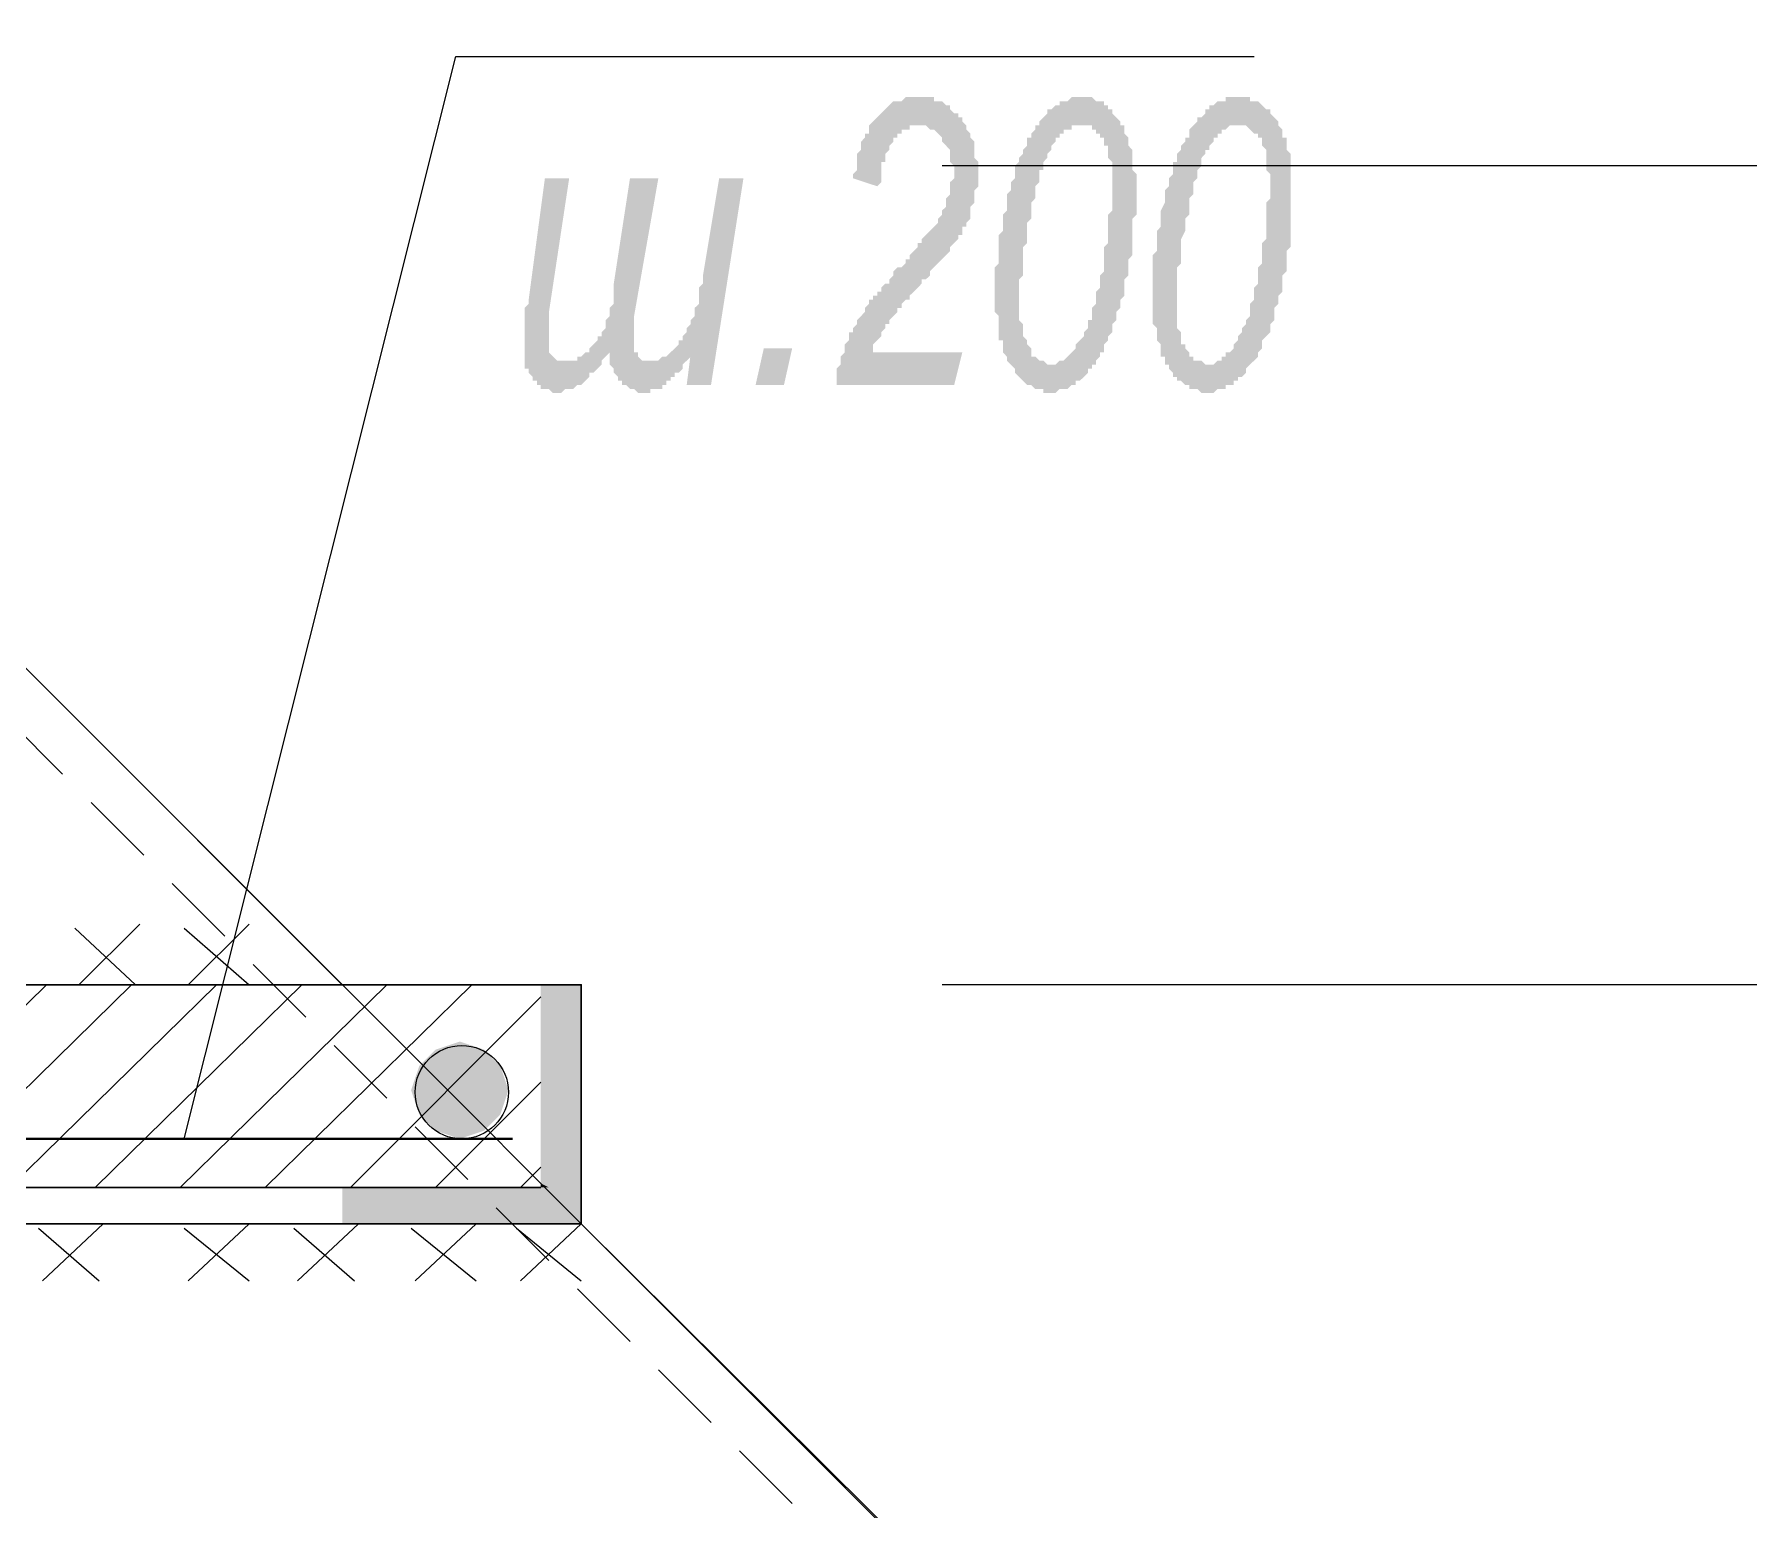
# Model space of a CAD drawing. Header units: millimetres. Extents: x 1372 to 666090, y 1285 to 31551.
# Drawn here: x 610493 to 612257, y 7291 to 8810 of the extents above; entities that cross this region are included whole.
import ezdxf

# ---------------------------------------------------------------- set-up
doc = ezdxf.new("R2010")
doc.units = ezdxf.units.MM
for name, color, linetype in [('PDF _0', 7, 'Continuous'), ('PDF _Аннотация - Текст_Ном._пера__1', 7, 'Continuous'), ('PDF _Конструктив - Стены Несущие_Ном._пера__21', 7, 'Continuous'), ('PDF _план', 7, 'Continuous'), ('PDF _размеры', 7, 'Continuous')]:
    doc.layers.add(name, color=color, linetype=linetype)

msp = doc.modelspace()

# ---------------------------------------------------------------- hatches: boundary and pattern name
at = {"layer": 'PDF _Аннотация - Текст_Ном._пера__1', "transparency": 33554559}
for points in [[(611318.6, 8448.8), (611318.6, 8453), (611318.6, 8457.1), (611318.6, 8461.3), (611318.6, 8465.5), (611322.8, 8469.7), (611322.8, 8473.8), (611322.8, 8478), (611322.8, 8478), (611327, 8482.2), (611327, 8486.3), (611327, 8490.5), (611327, 8490.5), (611331.2, 8494.7), (611331.2, 8498.9), (611331.2, 8503), (611335.3, 8503), (611335.3, 8507.2), (611339.5, 8511.4), (611339.5, 8515.5), (611343.7, 8519.7), (611343.7, 8519.7), (611347.8, 8523.9), (611347.8, 8523.9), (611347.8, 8528.1), (611347.8, 8528.1), (611352, 8532.2), (611352, 8532.2), (611352, 8536.4), (611356.2, 8536.4), (611356.2, 8540.6), (611360.4, 8540.6), (611360.4, 8544.7), (611364.5, 8544.7), (611364.5, 8548.9), (611368.7, 8553.1), (611372.9, 8553.1), (611372.9, 8557.3), (611377, 8561.4), (611377, 8565.6), (611381.2, 8569.8), (611385.4, 8569.8), (611389.6, 8573.9), (611389.6, 8578.1), (611393.7, 8578.1), (611393.7, 8582.3), (611397.9, 8586.5), (611402.1, 8590.6), (611402.1, 8594.8), (611406.2, 8594.8), (611406.2, 8599), (611410.4, 8603.1), (611410.4, 8603.1), (611414.6, 8607.3), (611414.6, 8607.3), (611418.8, 8611.5), (611418.8, 8611.5), (611418.8, 8611.5), (611422.9, 8615.7), (611422.9, 8619.8), (611427.1, 8624), (611427.1, 8628.2), (611427.1, 8628.2), (611431.3, 8632.3), (611431.3, 8636.5), (611431.3, 8640.7), (611435.4, 8644.9), (611435.4, 8644.9), (611435.4, 8649), (611435.4, 8653.2), (611435.4, 8657.4), (611439.6, 8661.5), (611439.6, 8665.7), (611439.6, 8665.7), (611439.6, 8669.9), (611439.6, 8674.1), (611435.4, 8678.2), (611435.4, 8682.4), (611435.4, 8686.6), (611435.4, 8690.7), (611431.3, 8694.9), (611431.3, 8694.9), (611427.1, 8699.1), (611427.1, 8703.3), (611427.1, 8703.3), (611422.9, 8707.4), (611422.9, 8707.4), (611418.8, 8711.6), (611414.6, 8711.6), (611414.6, 8711.6), (611410.4, 8715.8), (611406.2, 8715.8), (611406.2, 8715.8), (611402.1, 8715.8), (611402.1, 8715.8), (611397.9, 8715.8), (611393.7, 8715.8), (611393.7, 8711.6), (611389.6, 8711.6), (611385.4, 8711.6), (611385.4, 8707.4), (611381.2, 8707.4), (611381.2, 8703.3), (611377, 8703.3), (611377, 8699.1), (611372.9, 8694.9), (611372.9, 8694.9), (611372.9, 8690.7), (611368.7, 8686.6), (611368.7, 8682.4), (611368.7, 8678.2), (611364.5, 8678.2), (611364.5, 8674.1), (611364.5, 8669.9), (611364.5, 8661.5), (611364.5, 8657.4), (611360.4, 8653.2), (611335.3, 8661.5), (611335.3, 8665.7), (611339.5, 8669.9), (611339.5, 8674.1), (611339.5, 8678.2), (611339.5, 8682.4), (611339.5, 8686.6), (611343.7, 8690.7), (611343.7, 8690.7), (611343.7, 8694.9), (611343.7, 8699.1), (611347.8, 8703.3), (611347.8, 8707.4), (611352, 8707.4), (611352, 8711.6), (611352, 8715.8), (611356.2, 8719.9), (611356.2, 8719.9), (611360.4, 8724.1), (611360.4, 8724.1), (611364.5, 8728.3), (611364.5, 8728.3), (611368.7, 8732.5), (611368.7, 8732.5), (611372.9, 8736.6), (611372.9, 8736.6), (611377, 8740.8), (611381.2, 8740.8), (611381.2, 8740.8), (611385.4, 8740.8), (611389.6, 8745), (611389.6, 8745), (611393.7, 8745), (611397.9, 8745), (611397.9, 8745), (611402.1, 8745), (611406.2, 8745), (611410.4, 8745), (611410.4, 8745), (611414.6, 8745), (611418.8, 8745), (611418.8, 8740.8), (611422.9, 8740.8), (611427.1, 8740.8), (611427.1, 8740.8), (611431.3, 8736.6), (611431.3, 8736.6), (611435.4, 8736.6), (611435.4, 8732.5), (611439.6, 8728.3), (611443.8, 8728.3), (611443.8, 8724.1), (611448, 8724.1), (611448, 8719.9), (611452.1, 8715.8), (611452.1, 8715.8), (611452.1, 8711.6), (611456.3, 8707.4), (611456.3, 8703.3), (611456.3, 8703.3), (611460.5, 8699.1), (611460.5, 8694.9), (611460.5, 8690.7), (611460.5, 8686.6), (611460.5, 8682.4), (611464.6, 8678.2), (611464.6, 8674.1), (611464.6, 8669.9), (611464.6, 8665.7), (611464.6, 8665.7), (611464.6, 8661.5), (611464.6, 8657.4), (611464.6, 8653.2), (611460.5, 8649), (611460.5, 8644.9), (611460.5, 8640.7), (611460.5, 8640.7), (611460.5, 8636.5), (611456.3, 8632.3), (611456.3, 8628.2), (611456.3, 8624), (611456.3, 8619.8), (611452.1, 8615.7), (611452.1, 8611.5), (611448, 8611.5), (611448, 8607.3), (611448, 8607.3), (611448, 8607.3), (611448, 8603.1), (611443.8, 8603.1), (611443.8, 8599), (611443.8, 8599), (611439.6, 8594.8), (611439.6, 8594.8), (611435.4, 8590.6), (611435.4, 8590.6), (611435.4, 8586.5), (611431.3, 8582.3), (611431.3, 8582.3), (611427.1, 8578.1), (611422.9, 8573.9), (611422.9, 8573.9), (611418.8, 8569.8), (611414.6, 8565.6), (611414.6, 8561.4), (611410.4, 8557.3), (611406.2, 8557.3), (611406.2, 8553.1), (611402.1, 8548.9), (611397.9, 8544.7), (611393.7, 8540.6), (611393.7, 8536.4), (611389.6, 8536.4), (611385.4, 8532.2), (611385.4, 8528.1), (611381.2, 8528.1), (611381.2, 8523.9), (611377, 8519.7), (611377, 8519.7), (611372.9, 8515.5), (611372.9, 8511.4), (611368.7, 8511.4), (611368.7, 8507.2), (611368.7, 8507.2), (611364.5, 8503), (611364.5, 8498.9), (611360.4, 8494.7), (611360.4, 8494.7), (611356.2, 8490.5), (611356.2, 8486.3), (611356.2, 8482.2), (611352, 8482.2), (611448, 8482.2), (611439.6, 8448.8)], [(611018.3, 8661.5), (611043.3, 8661.5), (611022.5, 8523.9), (611022.5, 8519.7), (611022.5, 8515.5), (611022.5, 8511.4), (611022.5, 8507.2), (611022.5, 8503), (611022.5, 8498.9), (611022.5, 8494.7), (611022.5, 8490.5), (611022.5, 8486.3), (611022.5, 8482.2), (611022.5, 8482.2), (611026.6, 8478), (611026.6, 8478), (611030.8, 8473.8), (611030.8, 8473.8), (611035, 8473.8), (611039.2, 8473.8), (611043.3, 8473.8), (611043.3, 8473.8), (611047.5, 8473.8), (611051.7, 8473.8), (611051.7, 8478), (611055.8, 8478), (611055.8, 8478), (611060, 8482.2), (611064.2, 8482.2), (611064.2, 8486.3), (611068.4, 8490.5), (611068.4, 8490.5), (611072.5, 8494.7), (611072.5, 8498.9), (611076.7, 8498.9), (611076.7, 8503), (611080.9, 8507.2), (611080.9, 8507.2), (611080.9, 8511.4), (611080.9, 8515.5), (611085, 8519.7), (611085, 8519.7), (611085, 8523.9), (611085, 8528.1), (611089.2, 8532.2), (611089.2, 8536.4), (611089.2, 8540.6), (611089.2, 8544.7), (611089.2, 8553.1), (611089.2, 8553.1), (611105.9, 8661.5), (611135.1, 8661.5), (611110.1, 8519.7), (611110.1, 8515.5), (611110.1, 8511.4), (611110.1, 8507.2), (611110.1, 8503), (611110.1, 8498.9), (611110.1, 8498.9), (611110.1, 8494.7), (611110.1, 8490.5), (611110.1, 8486.3), (611110.1, 8482.2), (611114.2, 8482.2), (611114.2, 8478), (611114.2, 8478), (611118.4, 8473.8), (611118.4, 8473.8), (611122.6, 8473.8), (611126.8, 8473.8), (611126.8, 8473.8), (611130.9, 8473.8), (611135.1, 8473.8), (611135.1, 8473.8), (611139.3, 8478), (611139.3, 8478), (611143.4, 8478), (611147.6, 8482.2), (611147.6, 8482.2), (611151.8, 8486.3), (611151.8, 8486.3), (611156, 8490.5), (611156, 8494.7), (611160.1, 8494.7), (611160.1, 8498.9), (611164.3, 8503), (611164.3, 8503), (611164.3, 8507.2), (611168.5, 8511.4), (611168.5, 8511.4), (611168.5, 8515.5), (611172.6, 8519.7), (611172.6, 8523.9), (611172.6, 8528.1), (611176.8, 8532.2), (611176.8, 8536.4), (611176.8, 8540.6), (611176.8, 8544.7), (611176.8, 8548.9), (611181, 8553.1), (611181, 8557.3), (611181, 8561.4), (611181, 8561.4), (611197.7, 8661.5), (611222.7, 8661.5), (611189.3, 8448.8), (611164.3, 8448.8), (611168.5, 8482.2), (611168.5, 8478), (611164.3, 8473.8), (611164.3, 8473.8), (611160.1, 8469.7), (611160.1, 8465.5), (611156, 8461.3), (611151.8, 8461.3), (611151.8, 8457.1), (611147.6, 8457.1), (611147.6, 8453), (611143.4, 8453), (611143.4, 8448.8), (611139.3, 8448.8), (611139.3, 8444.6), (611135.1, 8444.6), (611130.9, 8444.6), (611130.9, 8444.6), (611126.8, 8444.6), (611126.8, 8440.5), (611122.6, 8440.5), (611118.4, 8440.5), (611118.4, 8440.5), (611114.2, 8440.5), (611114.2, 8440.5), (611110.1, 8444.6), (611105.9, 8444.6), (611105.9, 8444.6), (611101.7, 8448.8), (611101.7, 8448.8), (611097.6, 8448.8), (611097.6, 8453), (611093.4, 8453), (611093.4, 8457.1), (611089.2, 8461.3), (611089.2, 8465.5), (611085, 8469.7), (611085, 8469.7), (611085, 8473.8), (611085, 8478), (611085, 8482.2), (611085, 8482.2), (611080.9, 8478), (611080.9, 8478), (611076.7, 8473.8), (611076.7, 8469.7), (611072.5, 8465.5), (611072.5, 8465.5), (611068.4, 8461.3), (611064.2, 8461.3), (611064.2, 8457.1), (611060, 8453), (611060, 8453), (611060, 8453), (611055.8, 8448.8), (611051.7, 8448.8), (611051.7, 8448.8), (611047.5, 8444.6), (611043.3, 8444.6), (611043.3, 8444.6), (611039.2, 8444.6), (611035, 8440.5), (611035, 8440.5), (611030.8, 8440.5), (611030.8, 8440.5), (611026.6, 8440.5), (611022.5, 8444.6), (611018.3, 8444.6), (611018.3, 8444.6), (611014.1, 8444.6), (611014.1, 8448.8), (611010, 8448.8), (611010, 8453), (611005.8, 8453), (611005.8, 8457.1), (611001.6, 8461.3), (611001.6, 8465.5), (610997.4, 8465.5), (610997.4, 8469.7), (610997.4, 8473.8), (610997.4, 8478), (610997.4, 8482.2), (610997.4, 8486.3), (610997.4, 8486.3), (610997.4, 8490.5), (610997.4, 8494.7), (610997.4, 8494.7), (610997.4, 8498.9), (610997.4, 8503), (610997.4, 8507.2), (610997.4, 8511.4), (610997.4, 8515.5), (610997.4, 8519.7), (610997.4, 8528.1), (611001.6, 8532.2), (611001.6, 8536.4)]]:
    msp.add_hatch(color=256, dxfattribs=at).paths.add_polyline_path(points)
h = msp.add_hatch(color=256, dxfattribs=at)
h.paths.add_polyline_path([(611481.3, 8544.7), (611481.3, 8548.9), (611481.3, 8553.1), (611481.3, 8557.3), (611481.3, 8561.4), (611481.3, 8565.6), (611481.3, 8569.8), (611485.5, 8573.9), (611485.5, 8578.1), (611485.5, 8582.3), (611485.5, 8586.5), (611485.5, 8590.6), (611485.5, 8594.8), (611485.5, 8599), (611485.5, 8603.1), (611485.5, 8603.1), (611489.7, 8607.3), (611489.7, 8611.5), (611489.7, 8615.7), (611489.7, 8619.8), (611489.7, 8624), (611493.8, 8628.2), (611493.8, 8636.5), (611493.8, 8640.7), (611493.8, 8644.9), (611498, 8649), (611498, 8653.2), (611498, 8657.4), (611498, 8657.4), (611502.2, 8661.5), (611502.2, 8665.7), (611502.2, 8669.9), (611502.2, 8674.1), (611506.3, 8678.2), (611506.3, 8678.2), (611506.3, 8682.4), (611506.3, 8682.4), (611510.5, 8686.6), (611510.5, 8690.7), (611514.7, 8694.9), (611514.7, 8699.1), (611514.7, 8703.3), (611518.9, 8703.3), (611518.9, 8707.4), (611523, 8711.6), (611523, 8715.8), (611527.2, 8715.8), (611527.2, 8719.9), (611527.2, 8719.9), (611531.4, 8724.1), (611531.4, 8724.1), (611535.5, 8728.3), (611535.5, 8732.5), (611539.7, 8732.5), (611543.9, 8736.6), (611543.9, 8736.6), (611548.1, 8736.6), (611548.1, 8740.8), (611552.2, 8740.8), (611552.2, 8740.8), (611556.4, 8740.8), (611560.6, 8745), (611560.6, 8745), (611564.7, 8745), (611568.9, 8745), (611568.9, 8745), (611573.1, 8745), (611577.3, 8745), (611577.3, 8745), (611581.4, 8745), (611585.6, 8740.8), (611585.6, 8740.8), (611589.8, 8740.8), (611593.9, 8740.8), (611593.9, 8736.6), (611598.1, 8736.6), (611598.1, 8732.5), (611602.3, 8732.5), (611602.3, 8728.3), (611606.5, 8724.1), (611606.5, 8724.1), (611610.6, 8719.9), (611610.6, 8715.8), (611614.8, 8715.8), (611614.8, 8711.6), (611614.8, 8707.4), (611619, 8703.3), (611619, 8703.3), (611619, 8699.1), (611619, 8694.9), (611623.1, 8690.7), (611623.1, 8686.6), (611623.1, 8682.4), (611623.1, 8678.2), (611623.1, 8674.1), (611623.1, 8669.9), (611627.3, 8665.7), (611627.3, 8661.5), (611627.3, 8657.4), (611627.3, 8653.2), (611627.3, 8649), (611627.3, 8644.9), (611627.3, 8640.7), (611627.3, 8636.5), (611627.3, 8632.3), (611627.3, 8632.3), (611627.3, 8628.2), (611627.3, 8624), (611623.1, 8619.8), (611623.1, 8615.7), (611623.1, 8611.5), (611623.1, 8607.3), (611623.1, 8603.1), (611623.1, 8599), (611623.1, 8594.8), (611623.1, 8590.6), (611623.1, 8586.5), (611623.1, 8582.3), (611619, 8578.1), (611619, 8573.9), (611619, 8569.8), (611619, 8565.6), (611619, 8561.4), (611614.8, 8557.3), (611614.8, 8553.1), (611614.8, 8548.9), (611614.8, 8548.9), (611614.8, 8544.7), (611614.8, 8540.6), (611610.6, 8536.4), (611610.6, 8532.2), (611610.6, 8528.1), (611606.5, 8523.9), (611606.5, 8519.7), (611606.5, 8515.5), (611602.3, 8511.4), (611602.3, 8507.2), (611602.3, 8503), (611598.1, 8498.9), (611598.1, 8498.9), (611598.1, 8494.7), (611593.9, 8490.5), (611593.9, 8486.3), (611593.9, 8482.2), (611589.8, 8482.2), (611589.8, 8478), (611585.6, 8473.8), (611585.6, 8473.8), (611585.6, 8469.7), (611581.4, 8469.7), (611581.4, 8465.5), (611577.3, 8465.5), (611577.3, 8461.3), (611573.1, 8457.1), (611573.1, 8457.1), (611568.9, 8453), (611564.7, 8453), (611564.7, 8448.8), (611560.6, 8448.8), (611560.6, 8448.8), (611556.4, 8444.6), (611552.2, 8444.6), (611552.2, 8444.6), (611548.1, 8444.6), (611543.9, 8440.5), (611543.9, 8440.5), (611539.7, 8440.5), (611539.7, 8440.5), (611535.5, 8440.5), (611531.4, 8440.5), (611531.4, 8444.6), (611527.2, 8444.6), (611523, 8444.6), (611523, 8444.6), (611518.9, 8448.8), (611514.7, 8448.8), (611514.7, 8448.8), (611510.5, 8453), (611510.5, 8453), (611506.3, 8457.1), (611506.3, 8457.1), (611502.2, 8461.3), (611502.2, 8465.5), (611498, 8469.7), (611498, 8469.7), (611493.8, 8473.8), (611493.8, 8478), (611493.8, 8478), (611489.7, 8482.2), (611489.7, 8486.3), (611489.7, 8490.5), (611489.7, 8494.7), (611485.5, 8494.7), (611485.5, 8498.9), (611485.5, 8503), (611485.5, 8507.2), (611485.5, 8511.4), (611485.5, 8515.5), (611485.5, 8519.7), (611481.3, 8523.9), (611481.3, 8528.1), (611481.3, 8532.2), (611481.3, 8540.6), (611481.3, 8544.7), (611481.3, 8544.7)], flags=0)
h.paths.add_polyline_path([(611506.3, 8536.4), (611506.3, 8528.1), (611506.3, 8523.9), (611506.3, 8519.7), (611506.3, 8515.5), (611510.5, 8511.4), (611510.5, 8507.2), (611510.5, 8503), (611510.5, 8503), (611510.5, 8498.9), (611514.7, 8494.7), (611514.7, 8490.5), (611514.7, 8490.5), (611518.9, 8486.3), (611518.9, 8482.2), (611518.9, 8478), (611523, 8478), (611527.2, 8473.8), (611527.2, 8473.8), (611531.4, 8473.8), (611531.4, 8473.8), (611535.5, 8469.7), (611539.7, 8469.7), (611539.7, 8469.7), (611543.9, 8469.7), (611543.9, 8469.7), (611548.1, 8473.8), (611548.1, 8473.8), (611552.2, 8473.8), (611556.4, 8478), (611556.4, 8478), (611560.6, 8482.2), (611560.6, 8482.2), (611564.7, 8486.3), (611564.7, 8490.5), (611564.7, 8490.5), (611568.9, 8494.7), (611568.9, 8494.7), (611573.1, 8498.9), (611573.1, 8503), (611573.1, 8503), (611577.3, 8507.2), (611577.3, 8511.4), (611577.3, 8515.5), (611581.4, 8515.5), (611581.4, 8519.7), (611581.4, 8523.9), (611581.4, 8528.1), (611585.6, 8532.2), (611585.6, 8536.4), (611585.6, 8540.6), (611585.6, 8544.7), (611589.8, 8548.9), (611589.8, 8553.1), (611589.8, 8557.3), (611589.8, 8561.4), (611593.9, 8565.6), (611593.9, 8569.8), (611593.9, 8573.9), (611593.9, 8578.1), (611593.9, 8586.5), (611593.9, 8590.6), (611598.1, 8594.8), (611598.1, 8599), (611598.1, 8603.1), (611598.1, 8607.3), (611598.1, 8611.5), (611598.1, 8615.7), (611598.1, 8619.8), (611598.1, 8624), (611602.3, 8628.2), (611602.3, 8632.3), (611602.3, 8636.5), (611602.3, 8636.5), (611602.3, 8640.7), (611602.3, 8644.9), (611602.3, 8649), (611602.3, 8653.2), (611602.3, 8657.4), (611602.3, 8661.5), (611602.3, 8665.7), (611602.3, 8669.9), (611602.3, 8674.1), (611602.3, 8678.2), (611598.1, 8682.4), (611598.1, 8686.6), (611598.1, 8690.7), (611598.1, 8694.9), (611593.9, 8694.9), (611593.9, 8699.1), (611593.9, 8703.3), (611589.8, 8703.3), (611589.8, 8707.4), (611585.6, 8707.4), (611585.6, 8711.6), (611581.4, 8711.6), (611581.4, 8715.8), (611577.3, 8715.8), (611573.1, 8715.8), (611568.9, 8715.8), (611568.9, 8715.8), (611568.9, 8715.8), (611564.7, 8715.8), (611560.6, 8715.8), (611560.6, 8711.6), (611556.4, 8711.6), (611552.2, 8711.6), (611552.2, 8707.4), (611548.1, 8707.4), (611548.1, 8703.3), (611543.9, 8703.3), (611543.9, 8699.1), (611539.7, 8694.9), (611539.7, 8690.7), (611539.7, 8690.7), (611535.5, 8686.6), (611535.5, 8682.4), (611531.4, 8678.2), (611531.4, 8678.2), (611531.4, 8674.1), (611531.4, 8669.9), (611527.2, 8669.9), (611527.2, 8665.7), (611527.2, 8661.5), (611527.2, 8657.4), (611523, 8653.2), (611523, 8649), (611523, 8644.9), (611523, 8640.7), (611518.9, 8636.5), (611518.9, 8632.3), (611518.9, 8628.2), (611518.9, 8624), (611518.9, 8619.8), (611514.7, 8615.7), (611514.7, 8611.5), (611514.7, 8607.3), (611514.7, 8599), (611514.7, 8594.8), (611510.5, 8590.6), (611510.5, 8586.5), (611510.5, 8582.3), (611510.5, 8578.1), (611510.5, 8573.9), (611510.5, 8569.8), (611510.5, 8565.6), (611510.5, 8561.4), (611506.3, 8557.3), (611506.3, 8553.1), (611506.3, 8548.9), (611506.3, 8544.7), (611506.3, 8540.6), (611506.3, 8540.6), (611506.3, 8536.4), (611506.3, 8536.4)], flags=0)
h = msp.add_hatch(color=256, dxfattribs=at)
h.paths.add_polyline_path([(611644, 8544.7), (611644, 8548.9), (611644, 8553.1), (611644, 8557.3), (611644, 8561.4), (611644, 8565.6), (611644, 8569.8), (611644, 8573.9), (611644, 8578.1), (611644, 8582.3), (611648.2, 8586.5), (611648.2, 8590.6), (611648.2, 8594.8), (611648.2, 8599), (611648.2, 8603.1), (611648.2, 8603.1), (611648.2, 8607.3), (611652.3, 8611.5), (611652.3, 8615.7), (611652.3, 8619.8), (611652.3, 8624), (611652.3, 8628.2), (611656.5, 8636.5), (611656.5, 8640.7), (611656.5, 8644.9), (611656.5, 8649), (611660.7, 8653.2), (611660.7, 8657.4), (611660.7, 8657.4), (611660.7, 8661.5), (611664.9, 8665.7), (611664.9, 8669.9), (611664.9, 8674.1), (611664.9, 8678.2), (611669, 8678.2), (611669, 8682.4), (611669, 8682.4), (611669, 8686.6), (611673.2, 8690.7), (611673.2, 8694.9), (611677.4, 8699.1), (611677.4, 8703.3), (611681.5, 8703.3), (611681.5, 8707.4), (611681.5, 8711.6), (611685.7, 8715.8), (611685.7, 8715.8), (611689.9, 8719.9), (611689.9, 8719.9), (611689.9, 8724.1), (611694.1, 8724.1), (611698.2, 8728.3), (611698.2, 8732.5), (611702.4, 8732.5), (611702.4, 8736.6), (611706.6, 8736.6), (611706.6, 8736.6), (611710.7, 8740.8), (611710.7, 8740.8), (611714.9, 8740.8), (611719.1, 8740.8), (611719.1, 8745), (611723.3, 8745), (611727.4, 8745), (611727.4, 8745), (611731.6, 8745), (611735.8, 8745), (611735.8, 8745), (611739.9, 8745), (611744.1, 8745), (611744.1, 8740.8), (611748.3, 8740.8), (611752.5, 8740.8), (611752.5, 8740.8), (611756.6, 8736.6), (611756.6, 8736.6), (611760.8, 8732.5), (611765, 8732.5), (611765, 8728.3), (611769.1, 8724.1), (611769.1, 8724.1), (611773.3, 8719.9), (611773.3, 8715.8), (611773.3, 8715.8), (611777.5, 8711.6), (611777.5, 8707.4), (611777.5, 8703.3), (611781.7, 8703.3), (611781.7, 8699.1), (611781.7, 8694.9), (611781.7, 8690.7), (611785.8, 8686.6), (611785.8, 8682.4), (611785.8, 8678.2), (611785.8, 8674.1), (611785.8, 8669.9), (611785.8, 8665.7), (611785.8, 8661.5), (611785.8, 8657.4), (611785.8, 8653.2), (611785.8, 8649), (611785.8, 8644.9), (611785.8, 8640.7), (611785.8, 8636.5), (611785.8, 8632.3), (611785.8, 8632.3), (611785.8, 8628.2), (611785.8, 8624), (611785.8, 8619.8), (611785.8, 8615.7), (611785.8, 8611.5), (611785.8, 8607.3), (611785.8, 8603.1), (611785.8, 8599), (611785.8, 8594.8), (611785.8, 8590.6), (611781.7, 8586.5), (611781.7, 8582.3), (611781.7, 8578.1), (611781.7, 8573.9), (611781.7, 8569.8), (611781.7, 8565.6), (611777.5, 8561.4), (611777.5, 8557.3), (611777.5, 8553.1), (611777.5, 8548.9), (611777.5, 8548.9), (611777.5, 8544.7), (611773.3, 8540.6), (611773.3, 8536.4), (611773.3, 8532.2), (611769.1, 8528.1), (611769.1, 8523.9), (611769.1, 8519.7), (611769.1, 8515.5), (611765, 8511.4), (611765, 8507.2), (611765, 8503), (611760.8, 8498.9), (611760.8, 8498.9), (611756.6, 8494.7), (611756.6, 8490.5), (611756.6, 8486.3), (611752.5, 8482.2), (611752.5, 8482.2), (611752.5, 8478), (611748.3, 8473.8), (611748.3, 8473.8), (611744.1, 8469.7), (611744.1, 8469.7), (611739.9, 8465.5), (611739.9, 8465.5), (611739.9, 8461.3), (611735.8, 8457.1), (611731.6, 8457.1), (611731.6, 8453), (611727.4, 8453), (611727.4, 8448.8), (611723.3, 8448.8), (611719.1, 8448.8), (611719.1, 8444.6), (611714.9, 8444.6), (611710.7, 8444.6), (611710.7, 8444.6), (611706.6, 8440.5), (611702.4, 8440.5), (611702.4, 8440.5), (611698.2, 8440.5), (611698.2, 8440.5), (611694.1, 8440.5), (611689.9, 8444.6), (611689.9, 8444.6), (611685.7, 8444.6), (611681.5, 8444.6), (611681.5, 8448.8), (611677.4, 8448.8), (611677.4, 8448.8), (611673.2, 8453), (611669, 8453), (611669, 8457.1), (611664.9, 8457.1), (611664.9, 8461.3), (611660.7, 8465.5), (611660.7, 8469.7), (611656.5, 8469.7), (611656.5, 8473.8), (611656.5, 8478), (611652.3, 8478), (611652.3, 8482.2), (611652.3, 8486.3), (611652.3, 8490.5), (611648.2, 8494.7), (611648.2, 8494.7), (611648.2, 8498.9), (611648.2, 8503), (611648.2, 8507.2), (611644, 8511.4), (611644, 8515.5), (611644, 8519.7), (611644, 8523.9), (611644, 8528.1), (611644, 8532.2), (611644, 8540.6), (611644, 8544.7), (611644, 8544.7)], flags=0)
h.paths.add_polyline_path([(611669, 8536.4), (611669, 8528.1), (611669, 8523.9), (611669, 8519.7), (611669, 8515.5), (611669, 8511.4), (611669, 8507.2), (611673.2, 8503), (611673.2, 8503), (611673.2, 8498.9), (611673.2, 8494.7), (611673.2, 8490.5), (611677.4, 8490.5), (611677.4, 8486.3), (611681.5, 8482.2), (611681.5, 8478), (611685.7, 8478), (611685.7, 8473.8), (611689.9, 8473.8), (611689.9, 8473.8), (611694.1, 8473.8), (611698.2, 8469.7), (611698.2, 8469.7), (611702.4, 8469.7), (611702.4, 8469.7), (611706.6, 8469.7), (611710.7, 8473.8), (611710.7, 8473.8), (611714.9, 8473.8), (611714.9, 8478), (611719.1, 8478), (611719.1, 8482.2), (611723.3, 8482.2), (611727.4, 8486.3), (611727.4, 8490.5), (611727.4, 8490.5), (611731.6, 8494.7), (611731.6, 8494.7), (611731.6, 8498.9), (611735.8, 8503), (611735.8, 8503), (611735.8, 8507.2), (611739.9, 8511.4), (611739.9, 8515.5), (611739.9, 8515.5), (611744.1, 8519.7), (611744.1, 8523.9), (611744.1, 8528.1), (611744.1, 8532.2), (611748.3, 8536.4), (611748.3, 8540.6), (611748.3, 8544.7), (611748.3, 8548.9), (611752.5, 8553.1), (611752.5, 8557.3), (611752.5, 8561.4), (611752.5, 8565.6), (611752.5, 8569.8), (611756.6, 8573.9), (611756.6, 8578.1), (611756.6, 8586.5), (611756.6, 8590.6), (611756.6, 8594.8), (611760.8, 8599), (611760.8, 8603.1), (611760.8, 8607.3), (611760.8, 8611.5), (611760.8, 8615.7), (611760.8, 8619.8), (611760.8, 8624), (611760.8, 8628.2), (611760.8, 8632.3), (611760.8, 8636.5), (611760.8, 8636.5), (611765, 8640.7), (611765, 8644.9), (611765, 8649), (611765, 8653.2), (611765, 8657.4), (611765, 8661.5), (611765, 8665.7), (611760.8, 8669.9), (611760.8, 8674.1), (611760.8, 8678.2), (611760.8, 8682.4), (611760.8, 8686.6), (611760.8, 8690.7), (611756.6, 8694.9), (611756.6, 8694.9), (611756.6, 8699.1), (611756.6, 8703.3), (611752.5, 8703.3), (611752.5, 8707.4), (611748.3, 8707.4), (611744.1, 8711.6), (611744.1, 8711.6), (611739.9, 8715.8), (611739.9, 8715.8), (611735.8, 8715.8), (611731.6, 8715.8), (611731.6, 8715.8), (611727.4, 8715.8), (611727.4, 8715.8), (611723.3, 8715.8), (611719.1, 8711.6), (611719.1, 8711.6), (611714.9, 8711.6), (611714.9, 8707.4), (611710.7, 8707.4), (611710.7, 8703.3), (611706.6, 8703.3), (611706.6, 8699.1), (611702.4, 8694.9), (611702.4, 8690.7), (611698.2, 8690.7), (611698.2, 8686.6), (611694.1, 8682.4), (611694.1, 8678.2), (611694.1, 8678.2), (611694.1, 8674.1), (611689.9, 8669.9), (611689.9, 8669.9), (611689.9, 8665.7), (611689.9, 8661.5), (611685.7, 8657.4), (611685.7, 8653.2), (611685.7, 8649), (611685.7, 8644.9), (611681.5, 8640.7), (611681.5, 8636.5), (611681.5, 8632.3), (611681.5, 8628.2), (611681.5, 8624), (611677.4, 8619.8), (611677.4, 8615.7), (611677.4, 8611.5), (611677.4, 8607.3), (611673.2, 8599), (611673.2, 8594.8), (611673.2, 8590.6), (611673.2, 8586.5), (611673.2, 8582.3), (611673.2, 8578.1), (611673.2, 8573.9), (611669, 8569.8), (611669, 8565.6), (611669, 8561.4), (611669, 8557.3), (611669, 8553.1), (611669, 8548.9), (611669, 8544.7), (611669, 8540.6), (611669, 8540.6), (611669, 8536.4), (611669, 8536.4)], flags=0)

# ---------------------------------------------------------------- linework, layer by layer
at = {"layer": 'PDF _0', "lineweight": 25}
msp.add_lwpolyline([(610647, 7672.9), (610926.5, 8786.7), (611748.3, 8786.7)], dxfattribs=at)
at = {"layer": 'PDF _0', "lineweight": 9}
for points in [[(612365.7, 8674.1), (613437.7, 8674.1), (611427.1, 8674.1)], [(612365.7, 7831.4), (613437.7, 7831.4), (611427.1, 7831.4)]]:
    msp.add_lwpolyline(points, dxfattribs=at)
at = {"layer": 'PDF _0', "transparency": 33554559}
for points in [[(611014.1, 7627), (611055.8, 7627), (611014.1, 7831.4)], [(611055.8, 7627), (611014.1, 7831.4), (611055.8, 7831.4)], [(611014.1, 7627), (611014.1, 7622.9), (611022.5, 7622.9)], [(611014.1, 7627), (611022.5, 7622.9), (611055.8, 7622.9)], [(611014.1, 7627), (611055.8, 7627), (611055.8, 7622.9)], [(610809.7, 7585.3), (611055.8, 7585.3), (610809.7, 7622.9)], [(611055.8, 7585.3), (610809.7, 7622.9), (611022.5, 7622.9)], [(611022.5, 7622.9), (611055.8, 7622.9), (611055.8, 7585.3)]]:
    msp.add_solid(points, dxfattribs=at)
at = {"layer": 'PDF _Аннотация - Текст_Ном._пера__1', "lineweight": 25, "transparency": 33554559}
msp.add_solid([(611235.2, 8448.8), (611243.6, 8486.3), (611264.4, 8448.8), (611272.8, 8486.3)], dxfattribs=at)
at = {"layer": 'PDF _Конструктив - Стены Несущие_Ном._пера__21', "lineweight": 30}
for points in [[(609721, 8920.2), (612228, 6413.2), (611898.5, 6742.7)], [(610809.7, 7831.4), (610213.2, 8427.9)], [(610521.9, 8048.3), (610467.7, 8102.6)], [(610605.3, 7964.9), (610551.1, 8019.1)], [(610688.8, 7881.5), (610634.5, 7935.7)], [(610772.2, 7798.1), (610718, 7852.3)], [(610855.6, 7714.6), (610801.4, 7768.9)], [(610939, 7631.2), (610884.8, 7685.4)], [(611022.5, 7547.8), (610968.2, 7602)], [(611652.3, 6993), (611055.8, 7585.3)], [(611105.9, 7464.3), (611051.7, 7518.6)], [(611189.3, 7380.9), (611135.1, 7435.2)], [(611272.8, 7297.5), (611218.5, 7351.7)]]:
    msp.add_lwpolyline(points, dxfattribs=at)
msp.add_lwpolyline([(611055.8, 7831.4), (609670.9, 7831.4), (609670.9, 7585.3), (611055.8, 7585.3)], close=True, dxfattribs=at)
msp.add_lwpolyline([(611055.8, 7831.4), (609670.9, 7831.4), (609670.9, 7585.3), (611055.8, 7585.3)], close=True, dxfattribs=at)
at = {"layer": 'PDF _план', "lineweight": 40}
msp.add_lwpolyline([(609729.3, 7672.9), (610984.9, 7672.9)], dxfattribs=at)
at = {"layer": 'PDF _план', "lineweight": 30}
msp.add_lwpolyline([(609670.9, 7622.9), (611014.1, 7622.9)], dxfattribs=at)
at = {"layer": 'PDF _план', "lineweight": 25}
msp.add_circle((610932.8, 7720.9), 48, dxfattribs=at)
at = {"layer": 'PDF _план', "transparency": 33554559}
for points in [[(610930.7, 7773), (610905.7, 7764.7), (610955.7, 7764.7)], [(610880.6, 7723), (610980.8, 7723), (610889, 7748)], [(610889, 7748), (610972.4, 7748), (610905.7, 7764.7)], [(610980.8, 7723), (610889, 7748), (610972.4, 7748)], [(610972.4, 7748), (610905.7, 7764.7), (610955.7, 7764.7)], [(610889, 7697.9), (610972.4, 7697.9), (610880.6, 7723)], [(610972.4, 7697.9), (610880.6, 7723), (610980.8, 7723)], [(610889, 7697.9), (610905.7, 7681.3), (610955.7, 7681.3)], [(610889, 7697.9), (610972.4, 7697.9), (610955.7, 7681.3)], [(610905.7, 7681.3), (610955.7, 7681.3), (610930.7, 7672.9)]]:
    msp.add_solid(points, dxfattribs=at)
at = {"layer": 'PDF _размеры', "lineweight": 9}
for points in [[(610534.4, 7889.8), (610597, 7831.4)], [(610601.2, 7894), (610538.6, 7831.4)], [(610647, 7889.8), (610713.8, 7831.4)], [(610713.8, 7894), (610651.2, 7831.4)], [(610292.5, 7622.9), (610505.2, 7831.4)], [(610380.1, 7622.9), (610592.8, 7831.4)], [(610467.7, 7622.9), (610680.4, 7831.4)], [(610555.3, 7622.9), (610768, 7831.4)], [(610642.9, 7622.9), (610855.6, 7831.4)], [(610730.5, 7622.9), (610943.2, 7831.4)], [(610818.1, 7622.9), (611014.1, 7818.9)], [(610905.7, 7622.9), (611014.1, 7731.3)], [(610993.3, 7622.9), (611014.1, 7643.7)], [(610496.9, 7581.1), (610559.4, 7526.9)], [(610563.6, 7585.3), (610501, 7526.9)], [(610647, 7581.1), (610713.8, 7526.9)], [(610713.8, 7585.3), (610651.2, 7526.9)], [(610759.7, 7581.1), (610822.2, 7526.9)], [(610826.4, 7585.3), (610763.8, 7526.9)], [(610880.6, 7581.1), (610947.4, 7526.9)], [(610947.4, 7585.3), (610884.8, 7526.9)], [(610989.1, 7581.1), (611055.8, 7526.9)], [(611055.8, 7585.3), (610993.3, 7526.9)]]:
    msp.add_lwpolyline(points, dxfattribs=at)
at = {"layer": 'PDF _размеры', "lineweight": 30}
msp.add_lwpolyline([(609670.9, 7831.4), (611055.8, 7831.4), (611055.8, 7585.3), (609670.9, 7585.3)], close=True, dxfattribs=at)

doc.saveas('drawing.dxf')
